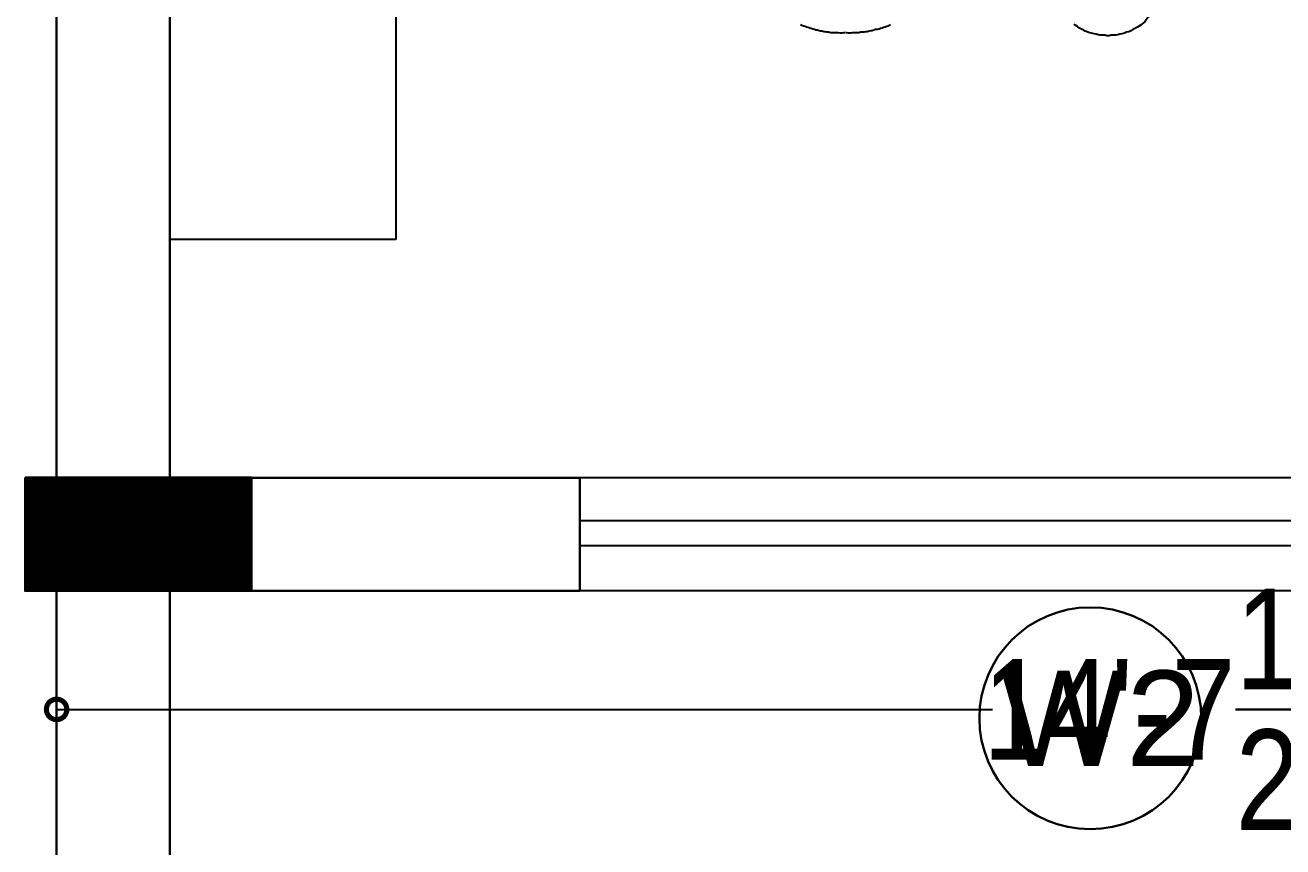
# Model space of a CAD drawing. Extents: x -454308 to 890911, y -14103 to 1343694.
# Drawn here: x 197445.2 to 197545.2, y 656591.2 to 656656.5 of the extents above; entities that cross this region are included whole.
import ezdxf

# ---------------------------------------------------------------- set-up
doc = ezdxf.new("R2010")
doc.units = 0
doc.header["$MEASUREMENT"] = 0
doc.header["$PDMODE"] = 32
doc.linetypes.add('DOT2', pattern=[3.175, 0, -3.175])
for name, color, linetype, lineweight in [('A-Wall', 7, 'Continuous', 30), ('sill', 32, 'Continuous', 25), ('Text', 55, 'Continuous', 25), ('WINDOW', 147, 'Continuous', 25)]:
    doc.layers.add(name, color=color, linetype=linetype, lineweight=lineweight)
doc.layers.add('ELE', color=7, linetype='Continuous')
doc.layers.add('FURN', color=250, linetype='Continuous')
doc.styles.add('AA_03.50', font='ARIALN.TTF', dxfattribs={"height": 8})
doc.styles.add('jag', font='arial.ttf')
doc.dimstyles.new('AA_03.50', dxfattribs={"dimtxt": 9, "dimasz": 3.25, "dimexe": 1.75, "dimexo": 3.375, "dimgap": 0.09, "dimtad": 0, "dimdec": 0, "dimzin": 3, "dimdsep": 46, "dimlunit": 4, "dimtxsty": 'AA_03.50', "dimblk": 'DOTSMALL', "dimcen": 0.09, "dimclre": 7, "dimadec": 0, "dimazin": 0, "dimtfac": 1, "dimtdec": 0, "dimtofl": 0, "dimtmove": 0, "dimatfit": 3, "dimfxl": 1, "dimtolj": 1, "dimtzin": 0, "dimlwd": -1, "dimarcsym": 0})

# ---------------------------------------------------------------- blocks, each defined once
blk = doc.blocks.new('BD')
at = {"layer": 'FURN'}
for points in [[(165981.87, 672733.723), (165981.829, 672733.477), (165981.787, 672733.23), (165981.746, 672733.024), (165981.787, 672732.778), (165981.787, 672732.572), (165981.829, 672732.326), (165981.911, 672732.12), (165981.993, 672731.915), (165982.075, 672731.709), (165982.198, 672731.504), (165982.363, 672731.298), (165982.486, 672731.134), (165982.692, 672730.97), (165982.856, 672730.846), (165983.061, 672730.723), (165983.267, 672730.6)], [(165983.267, 672730.6), (165983.431, 672730.518), (165983.596, 672730.435), (165983.76, 672730.353), (165983.924, 672730.312), (165984.089, 672730.23), (165984.294, 672730.189), (165984.459, 672730.148), (165984.623, 672730.107), (165984.787, 672730.066), (165984.952, 672730.066), (165985.157, 672730.066), (165985.322, 672730.024), (165985.486, 672730.024), (165985.65, 672730.066), (165985.856, 672730.066), (165986.02, 672730.066), (165986.185, 672730.107), (165986.349, 672730.148), (165986.513, 672730.189), (165986.719, 672730.23), (165986.883, 672730.271), (165987.048, 672730.353), (165987.212, 672730.394), (165987.335, 672730.477), (165987.5, 672730.559), (165987.664, 672730.641), (165987.829, 672730.764), (165987.952, 672730.846), (165988.116, 672730.929)], [(166002.705, 672730.887), (166002.87, 672730.805), (166002.993, 672730.764), (166003.116, 672730.723), (166003.239, 672730.682), (166003.363, 672730.641), (166003.486, 672730.6), (166003.609, 672730.559), (166003.733, 672730.518), (166003.897, 672730.518), (166004.02, 672730.477), (166004.144, 672730.435), (166004.267, 672730.435), (166004.39, 672730.394), (166004.555, 672730.353), (166004.678, 672730.353), (166004.801, 672730.312), (166004.924, 672730.312), (166005.089, 672730.312), (166005.212, 672730.271), (166005.335, 672730.271), (166005.5, 672730.271), (166005.623, 672730.271), (166005.746, 672730.271), (166005.87, 672730.23), (166006.034, 672730.23), (166006.157, 672730.271), (166006.281, 672730.271)], [(166006.322, 672730.271), (166006.445, 672730.271), (166006.568, 672730.23), (166006.692, 672730.23), (166006.856, 672730.271), (166006.979, 672730.271), (166007.102, 672730.271), (166007.226, 672730.271), (166007.349, 672730.271), (166007.472, 672730.271), (166007.637, 672730.312), (166007.76, 672730.312), (166007.883, 672730.353), (166008.007, 672730.353), (166008.13, 672730.394), (166008.253, 672730.394), (166008.376, 672730.435), (166008.5, 672730.477), (166008.623, 672730.477), (166008.746, 672730.518), (166008.87, 672730.559), (166008.993, 672730.6), (166009.116, 672730.641), (166009.239, 672730.682), (166009.363, 672730.723), (166009.486, 672730.764), (166009.609, 672730.805), (166009.733, 672730.846), (166009.856, 672730.887)], [(166042.034, 672713.833), (166059.993, 672713.833), (166059.993, 672731.833), (166042.034, 672731.833), (166042.034, 672713.833)]]:
    blk.add_lwpolyline(points, dxfattribs=at)
blk = doc.blocks.new('EGVSVS')
at = {"layer": 'A-Wall'}
h = blk.add_hatch(dxfattribs=at)
h.set_pattern_fill('ANSI31', color=256, style=0)
h.set_pattern_definition([(45, (0, 0), (-0.088388347648, 0.088388347648), [])])
h.paths.add_polyline_path([(188258.493, 672097.506), (188258.493, 672106.506), (188240.493, 672106.506), (188240.493, 672097.506)])
blk.add_lwpolyline([(188240.493, 672106.506), (188258.493, 672106.506), (188258.493, 672097.506), (188240.493, 672097.506)], close=True, dxfattribs=at)
blk = doc.blocks.new('_DotSmall')
at = {"color": 0, "linetype": 'ByBlock', "const_width": 0.5}
blk.add_lwpolyline([(-0.0625, 0, 1), (0.0625, 0, 1)], format="xyb", close=True, dxfattribs=at)
blk = doc.blocks.new('*D710')
at = {"color": 7, "linetype": 'DOT2', "lineweight": -2}
for p, q in [((197447.691, 656608.145), (197447.691, 656600.346)), ((197623.403, 656608.145), (197623.403, 656600.346))]:
    blk.add_line(p, q, dxfattribs=at)
at = {"color": 0}
for p, q in [((197447.691, 656602.096), (197522.085, 656602.096)), ((197623.403, 656602.096), (197549.01, 656602.096))]:
    blk.add_line(p, q, dxfattribs=at)
at = {"layer": 'DEFPOINTS', "color": 0, "lineweight": 30}
for p in [(197447.691, 656611.52), (197623.403, 656611.52), (197623.403, 656602.096)]:
    blk.add_point(p, dxfattribs=at)
at = {"color": 0, "xscale": 3.25, "yscale": 3.25, "zscale": 3.25, "rotation": 180}
blk.add_blockref('_DotSmall', (197447.691, 656602.096), dxfattribs=at)
at = {"color": 0, "xscale": 3.25, "yscale": 3.25, "zscale": 3.25}
blk.add_blockref('_DotSmall', (197623.403, 656602.096), dxfattribs=at)
at = {"color": 0, "lineweight": 30, "insert": (197535.547, 656602.096), "char_height": 8, "attachment_point": 5, "style": 'AA_03.50'}
blk.add_mtext('\\A1;14\'-7{\\H1.000000x;\\S1/2;}"', dxfattribs=at)

msp = doc.modelspace()

# ---------------------------------------------------------------- linework, layer by layer
at = {"layer": 'A-Wall'}
for p, q in [((197456.691, 656620.52), (197489.277, 656620.52)), ((197489.277, 656620.52), (197489.277, 656611.52)), ((197456.691, 656611.52), (197489.277, 656611.52))]:
    msp.add_line(p, q, dxfattribs=at)
for points in [[(197447.691, 656871.479), (197447.691, 656379.678)], [(197456.691, 656755.52), (197456.691, 656620.52)], [(197456.691, 656629.52), (197456.691, 656379.678)], [(197447.691, 656613.637), (197447.691, 656613.637)], [(197447.691, 656613.596), (197447.691, 656613.637), (197447.691, 656613.596)]]:
    msp.add_lwpolyline(points, dxfattribs=at)
at = {"layer": 'ELE', "linetype": 'ByBlock', "lineweight": 30}
msp.add_circle((197529.874, 656601.389), 8.82, dxfattribs=at)
at = {"layer": 'sill'}
for points in [[(197585.277, 656620.52), (197489.277, 656620.52)], [(197585.277, 656611.52), (197489.277, 656611.52)]]:
    msp.add_lwpolyline(points, dxfattribs=at)
at = {"layer": 'WINDOW'}
for points in [[(197489.277, 656617.11), (197585.277, 656617.11)], [(197489.277, 656615.137), (197585.277, 656615.137)]]:
    msp.add_lwpolyline(points, dxfattribs=at)

# ---------------------------------------------------------------- block references
at = {"layer": 'A-Wall'}
msp.add_blockref('EGVSVS', (9204.698, -15485.985), dxfattribs=at)
at = {"layer": 'Text', "xscale": -1}
msp.add_blockref('BD', (363516.684, -16074.374), dxfattribs=at)

# ---------------------------------------------------------------- texts
at = {"layer": 'Text', "insert": (197522.738, 656605.178), "char_height": 7.57161, "width": 212.54385, "attachment_point": 1, "style": 'jag'}
msp.add_mtext('W2{\\H0.8193x; }^I', dxfattribs=at)

# ---------------------------------------------------------------- dimensions: what is measured, and where the dimension line sits
at = {"lineweight": 30}
dim = msp.add_linear_dim(base=(197623.403, 656602.096), p1=(197447.691, 656611.52), p2=(197623.403, 656611.52), dimstyle='AA_03.50', override={"dimtxt": 8, "dimdec": 1, "dimtdec": 1, "dimfxl": 0.1}, dxfattribs=at)
dim.commit()
dim.dimension.update_dxf_attribs({"geometry": '*D710', "text_midpoint": (197535.547, 656602.096)})

doc.saveas('drawing.dxf')
